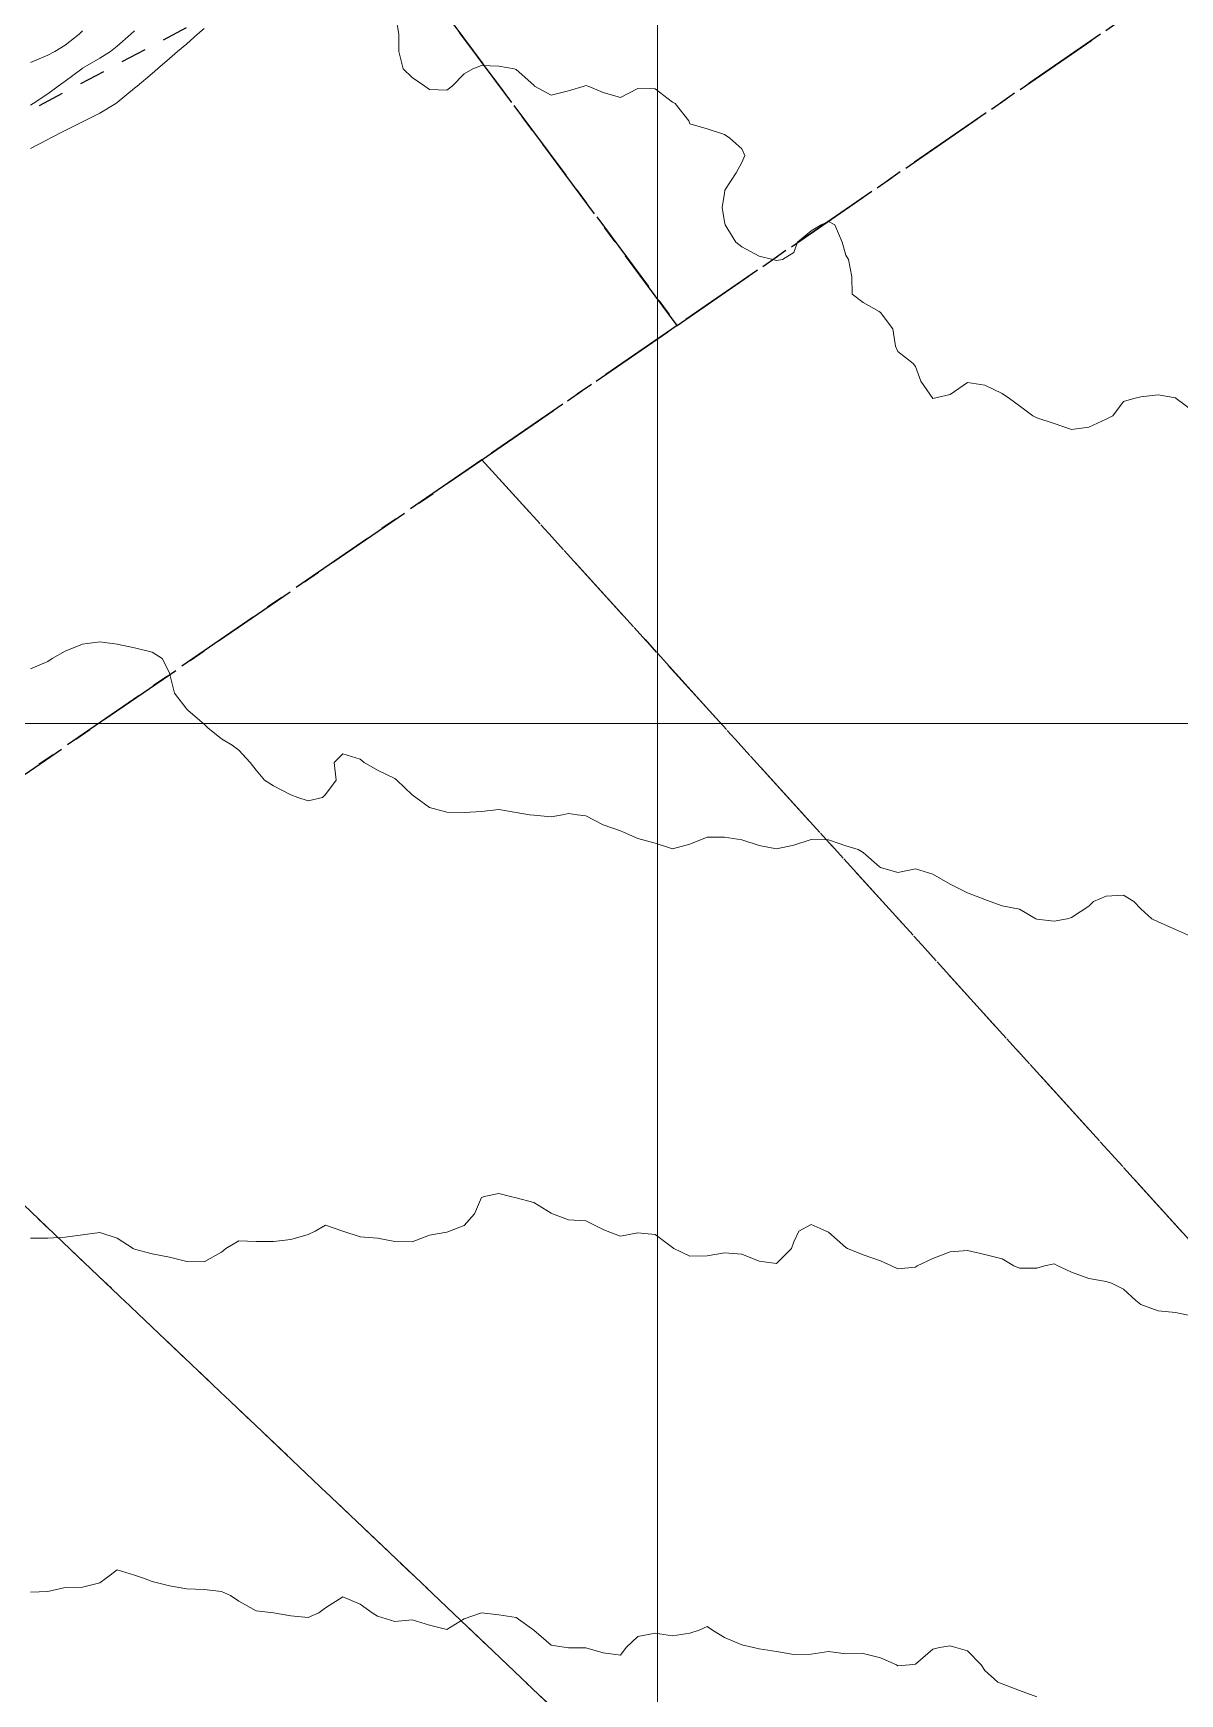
# Model space of a CAD drawing. Header units: centimetres. Extents: x 0 to 642158, y -847 to 649707.
# Drawn here: x 617248.83 to 617281.87, y 620159.41 to 620207.27 of the extents above; entities that cross this region are included whole.
import ezdxf

# ---------------------------------------------------------------- set-up
doc = ezdxf.new("R2010")
doc.units = ezdxf.units.CM
doc.header["$MEASUREMENT"] = 0
doc.linetypes.add('CENTERX2', pattern=[4, 2.5, -0.5, 0.5, -0.5])
doc.linetypes.add('JIS_02_0.7', pattern=[1.35, 0.75, -0.6])
for name, color, linetype, lineweight in [('MEV_grille', 254, 'Continuous', 9), ('WAL_parcellaire agricole', 7, 'JIS_02_0.7', 25), ('WAL_topographie 0.5', 253, 'Continuous', 20)]:
    doc.layers.add(name, color=color, linetype=linetype, lineweight=lineweight)
doc.layers.add('SPW_parcellaire cadastral', color=7, linetype='CENTERX2', lineweight=25, true_color=0xff0542)

# ---------------------------------------------------------------- blocks, each defined once
blk = doc.blocks.new('*U114')
at = {"layer": 'MEV_grille', "transparency": 33554687}
blk.add_lwpolyline([(-1338.461, 0), (1338.461, 0)], dxfattribs=at)
blk = doc.blocks.new('*U115')
at = {"layer": 'MEV_grille', "color": 0, "linetype": 'ByBlock', "lineweight": -2, "transparency": 16777216}
blk.add_blockref('*U114', (0, -2200), dxfattribs=at)
blk = doc.blocks.new('*U112')
at = {"layer": 'MEV_grille', "transparency": 33554687}
blk.add_lwpolyline([(0, 1825.476), (0, -1825.476)], dxfattribs=at)
blk = doc.blocks.new('*U113')
at = {"layer": 'MEV_grille', "color": 0, "linetype": 'ByBlock', "lineweight": -2, "transparency": 16777216}
blk.add_blockref('*U112', (1900, 0), dxfattribs=at)

msp = doc.modelspace()

# ---------------------------------------------------------------- linework, layer by layer
at = {"layer": 'SPW_parcellaire cadastral'}
for points in [[(617304.757, 620224.565), (617289.47, 620214.047), (617267.386, 620198.854), (617250.757, 620221.245), (617221.38, 620199.298), (617131.107, 620131.905), (617115.103, 620149.589), (617106.707, 620158.882), (617234.747, 620260.301), (617248.531, 620260.549), (617304.757, 620224.565)], [(617240.988, 620180.692), (617221.38, 620199.298), (617250.757, 620221.245), (617267.386, 620198.854), (617261.757, 620194.981), (617240.988, 620180.692)], [(617261.757, 620194.981), (617267.386, 620198.854), (617289.47, 620214.047), (617349.356, 620168.051), (617319.542, 620131.245), (617261.757, 620194.981)], [(617240.988, 620180.692), (617261.757, 620194.981), (617319.542, 620131.245), (617410.848, 620064.283), (617405.463, 620051.365), (617398.27, 620035.259), (617388.736, 620023.606), (617377.671, 620010.095), (617359.564, 620020.868), (617342.253, 620031.583), (617319.155, 620043.308), (617299.96, 620051.617), (617282.187, 620057.597), (617266.393, 620061.702), (617248.812, 620064.978), (617232.846, 620066.503), (617220.436, 620066.804), (617209.103, 620065.855), (617194.818, 620061.124), (617189.955, 620066.609), (617276.447, 620146.987), (617240.988, 620180.692)], [(617240.988, 620180.692), (617276.447, 620146.987), (617189.955, 620066.609), (617146.07, 620115.396), (617240.988, 620180.692)]]:
    msp.add_lwpolyline(points, dxfattribs=at)
at = {"layer": 'WAL_parcellaire agricole'}
msp.add_lwpolyline([(617008.458, 620154.4), (617004.365, 620160.596), (617050.958, 620154.904), (617075.457, 620161.407), (617091.456, 620167.909), (617122.459, 620142.163), (617165.706, 620162.168), (617223.952, 620191.924), (617274.948, 620218.93), (617287.196, 620231.681), (617256.444, 620253.677), (617263.942, 620268.928), (617277.439, 620290.929), (617285.816, 620301.128), (617299.437, 620313.432), (617306.604, 620316.52), (617318.353, 620318.751), (617331.123, 620318.633), (617342.936, 620315.937), (617354.937, 620308.938), (617365.438, 620299.44), (617398.944, 620245.444), (617410.112, 620235.279), (617419.446, 620223.447)], dxfattribs=at)
at = {"layer": 'WAL_topographie 0.5'}
for points in [[(617253.75, 620207.414), (617253.558, 620207.25), (617253.25, 620206.971), (617252.98, 620206.75), (617252.75, 620206.549), (617252.406, 620206.25), (617252.25, 620206.109), (617251.822, 620205.75), (617251.75, 620205.689), (617251.25, 620205.281), (617251.203, 620205.25), (617250.75, 620204.97), (617250.304, 620204.75), (617250.25, 620204.724), (617249.75, 620204.469), (617249.313, 620204.25), (617249.25, 620204.214), (617248.75, 620203.95)], [(617259.275, 620207.75), (617259.361, 620207.25), (617259.361, 620206.75), (617259.49, 620206.25), (617259.75, 620206), (617260.111, 620205.75), (617260.25, 620205.654), (617260.75, 620205.636), (617260.898, 620205.75), (617261.25, 620206.102), (617261.5, 620206.25), (617261.75, 620206.345), (617262.25, 620206.325), (617262.688, 620206.25), (617262.75, 620206.228), (617263.25, 620205.779), (617263.278, 620205.75), (617263.75, 620205.493), (617264.25, 620205.616), (617264.708, 620205.75), (617264.75, 620205.771), (617264.821, 620205.75), (617265.25, 620205.562), (617265.75, 620205.417), (617266.25, 620205.679), (617266.75, 620205.667), (617267.25, 620205.288), (617267.325, 620205.25), (617267.719, 620204.75), (617267.75, 620204.659), (617268.25, 620204.517), (617268.75, 620204.35), (617268.908, 620204.25), (617269.25, 620203.941), (617269.332, 620203.75), (617269.25, 620203.55), (617269.083, 620203.25), (617268.762, 620202.75), (617268.75, 620202.666), (617268.686, 620202.25), (617268.75, 620201.834), (617268.768, 620201.75), (617269.077, 620201.25), (617269.25, 620201.121), (617269.75, 620200.85), (617270.139, 620200.75), (617270.25, 620200.721), (617270.417, 620200.75), (617270.75, 620200.95), (617270.854, 620201.25), (617271.25, 620201.579), (617271.536, 620201.75), (617271.75, 620201.85), (617271.93, 620201.75), (617272.143, 620201.25), (617272.25, 620200.875), (617272.327, 620200.75), (617272.417, 620200.25), (617272.429, 620199.75), (617272.75, 620199.513), (617273.204, 620199.25), (617273.25, 620199.222), (617273.604, 620198.75), (617273.682, 620198.25), (617273.75, 620198.1), (617274.187, 620197.75), (617274.25, 620197.667), (617274.406, 620197.25), (617274.75, 620196.75), (617275.25, 620196.861), (617275.75, 620197.204), (617276.25, 620197.13), (617276.75, 620196.888), (617276.96, 620196.75), (617277.25, 620196.53), (617277.639, 620196.25), (617277.75, 620196.191), (617278.25, 620196.028), (617278.75, 620195.85), (617279.25, 620195.917), (617279.75, 620196.152), (617279.941, 620196.25), (617280.25, 620196.656), (617280.55, 620196.75), (617280.75, 620196.794), (617281.25, 620196.85), (617281.75, 620196.763), (617281.772, 620196.75), (617282.25, 620196.395)], [(617251.75, 620207.347), (617251.64, 620207.25), (617251.25, 620206.905), (617251.057, 620206.75), (617250.75, 620206.556), (617250.25, 620206.267), (617250.225, 620206.25), (617249.75, 620205.888), (617249.546, 620205.75), (617249.25, 620205.529), (617248.829, 620205.25), (617248.75, 620205.201)], [(617250.25, 620207.347), (617250.154, 620207.25), (617249.75, 620206.928), (617249.446, 620206.75), (617249.25, 620206.643), (617248.75, 620206.431)], [(617248.75, 620188.957), (617249.25, 620189.164), (617249.375, 620189.25), (617249.75, 620189.464), (617250.25, 620189.667), (617250.75, 620189.73), (617251.25, 620189.667), (617251.75, 620189.564), (617252.25, 620189.431), (617252.546, 620189.25), (617252.75, 620188.841), (617252.775, 620188.75), (617252.895, 620188.25), (617253.25, 620187.792), (617253.294, 620187.75), (617253.75, 620187.361), (617253.857, 620187.25), (617254.25, 620186.936), (617254.56, 620186.75), (617254.75, 620186.612), (617255.078, 620186.25), (617255.25, 620186.03), (617255.491, 620185.75), (617255.75, 620185.583), (617256.25, 620185.323), (617256.45, 620185.25), (617256.75, 620185.148), (617257.159, 620185.25), (617257.25, 620185.333), (617257.562, 620185.75), (617257.5, 620186.25), (617257.75, 620186.5), (617258.25, 620186.355), (617258.368, 620186.25), (617258.75, 620186.033), (617259.25, 620185.798), (617259.304, 620185.75), (617259.75, 620185.327), (617259.85, 620185.25), (617260.25, 620184.957), (617260.75, 620184.821), (617261.25, 620184.81), (617261.75, 620184.843), (617262.25, 620184.896), (617262.75, 620184.81), (617263.125, 620184.75), (617263.25, 620184.734), (617263.75, 620184.693), (617264.083, 620184.75), (617264.25, 620184.783), (617264.5, 620184.75), (617264.75, 620184.718), (617265.25, 620184.46), (617265.75, 620184.285), (617265.839, 620184.25), (617266.25, 620184.065), (617266.75, 620183.931), (617267.25, 620183.765), (617267.75, 620183.9), (617268.25, 620184.102), (617268.75, 620184.103), (617269.25, 620184.025), (617269.75, 620183.866), (617270.25, 620183.764), (617270.75, 620183.871), (617271.25, 620184.036), (617271.75, 620184.025), (617272.25, 620183.853), (617272.6, 620183.75), (617272.75, 620183.662), (617273.217, 620183.25), (617273.25, 620183.228), (617273.75, 620183.089), (617274.25, 620183.186), (617274.75, 620183.037), (617275.25, 620182.75), (617275.25, 620182.75), (617275.75, 620182.5), (617276.25, 620182.31), (617276.406, 620182.25), (617276.75, 620182.122), (617277.25, 620182.026), (617277.721, 620181.75), (617277.75, 620181.736), (617278.25, 620181.683), (617278.625, 620181.75), (617278.75, 620181.783), (617279.25, 620182.115), (617279.385, 620182.25), (617279.75, 620182.398), (617280.25, 620182.427), (617280.547, 620182.25), (617280.75, 620182.036), (617281.062, 620181.75), (617281.25, 620181.66), (617281.75, 620181.444), (617282.179, 620181.25)], [(617248.75, 620172.55), (617249.25, 620172.547), (617249.75, 620172.576), (617250.25, 620172.645), (617250.75, 620172.709), (617251.25, 620172.542), (617251.706, 620172.25), (617251.75, 620172.227), (617252.25, 620172.098), (617252.75, 620172), (617253.25, 620171.87), (617253.75, 620171.864), (617254.25, 620172.141), (617254.375, 620172.25), (617254.75, 620172.471), (617255.25, 620172.45), (617255.75, 620172.446), (617256.25, 620172.508), (617256.75, 620172.65), (617256.95, 620172.75), (617257.25, 620172.917), (617257.75, 620172.75), (617257.75, 620172.75), (617258.25, 620172.583), (617258.75, 620172.55), (617259.25, 620172.45), (617259.75, 620172.442), (617260.25, 620172.632), (617260.75, 620172.718), (617260.827, 620172.75), (617261.25, 620172.907), (617261.543, 620173.25), (617261.75, 620173.722), (617261.821, 620173.75), (617262.25, 620173.831), (617262.583, 620173.75), (617262.75, 620173.712), (617263.25, 620173.573), (617263.75, 620173.267), (617263.794, 620173.25), (617264.25, 620173.072), (617264.75, 620173.047), (617265.25, 620172.791), (617265.368, 620172.75), (617265.75, 620172.606), (617266.25, 620172.699), (617266.75, 620172.647), (617267.25, 620172.281), (617267.292, 620172.25), (617267.75, 620172.03), (617268.25, 620172.038), (617268.75, 620172.122), (617269.25, 620172.088), (617269.75, 620171.886), (617270.25, 620171.818), (617270.682, 620172.25), (617270.75, 620172.438), (617270.889, 620172.75), (617271.25, 620172.941), (617271.683, 620172.75), (617271.75, 620172.718), (617272.25, 620172.273), (617272.298, 620172.25), (617272.75, 620172.064), (617273.25, 620171.896), (617273.566, 620171.75), (617273.75, 620171.658), (617274.25, 620171.714), (617274.3, 620171.75), (617274.75, 620171.964), (617275.25, 620172.156), (617275.75, 620172.187), (617276.25, 620172.071), (617276.75, 620171.95), (617277.084, 620171.75), (617277.25, 620171.685), (617277.75, 620171.681), (617277.977, 620171.75), (617278.25, 620171.804), (617278.361, 620171.75), (617278.75, 620171.563), (617279.25, 620171.384), (617279.75, 620171.298), (617279.906, 620171.25), (617280.25, 620171.078), (617280.6, 620170.75), (617280.75, 620170.632), (617281.25, 620170.452), (617281.75, 620170.401), (617282.25, 620170.298)], [(617248.75, 620162.342), (617249.25, 620162.361), (617249.75, 620162.475), (617250.25, 620162.487), (617250.75, 620162.607), (617250.927, 620162.75), (617251.25, 620162.989), (617251.75, 620162.835), (617252, 620162.75), (617252.25, 620162.653), (617252.75, 620162.525), (617253.25, 620162.439), (617253.75, 620162.422), (617254.25, 620162.366), (617254.508, 620162.25), (617254.75, 620162.08), (617255.25, 620161.806), (617255.75, 620161.75), (617255.75, 620161.75), (617256.25, 620161.66), (617256.75, 620161.617), (617257.054, 620161.75), (617257.25, 620161.895), (617257.75, 620162.206), (617258.25, 620161.993), (617258.596, 620161.75), (617258.75, 620161.647), (617259.25, 620161.5), (617259.75, 620161.545), (617260.25, 620161.395), (617260.75, 620161.269), (617261.25, 620161.571), (617261.75, 620161.75), (617261.75, 620161.75), (617261.75, 620161.75), (617262.25, 620161.689), (617262.75, 620161.615), (617263.25, 620161.25), (617263.25, 620161.25), (617263.75, 620160.817), (617264.188, 620160.75), (617264.25, 620160.739), (617264.75, 620160.74), (617265.25, 620160.595), (617265.75, 620160.531), (617265.917, 620160.75), (617266.25, 620161.068), (617266.75, 620161.164), (617267.25, 620161.083), (617267.75, 620161.162), (617268.023, 620161.25), (617268.25, 620161.354), (617268.406, 620161.25), (617268.75, 620161.038), (617269.25, 620160.823), (617269.583, 620160.75), (617269.75, 620160.712), (617270.25, 620160.637), (617270.75, 620160.546), (617271.25, 620160.553), (617271.75, 620160.635), (617272.25, 620160.568), (617272.75, 620160.573), (617273.25, 620160.454), (617273.704, 620160.25), (617273.75, 620160.22), (617274.083, 620160.25), (617274.25, 620160.269), (617274.75, 620160.704), (617274.95, 620160.75), (617275.25, 620160.792), (617275.417, 620160.75), (617275.75, 620160.65), (617276.15, 620160.25), (617276.25, 620160.083), (617276.625, 620159.75), (617276.75, 620159.703), (617277.25, 620159.505), (617277.75, 620159.324)]]:
    msp.add_lwpolyline(points, dxfattribs=at)

# ---------------------------------------------------------------- block references
at = {"layer": 'MEV_grille', "transparency": 33554687}
for name, p in [('*U113', (615366.814, 620593.644)), ('*U115', (616669.481, 622387.381))]:
    msp.add_blockref(name, p, dxfattribs=at)

doc.saveas('drawing.dxf')
